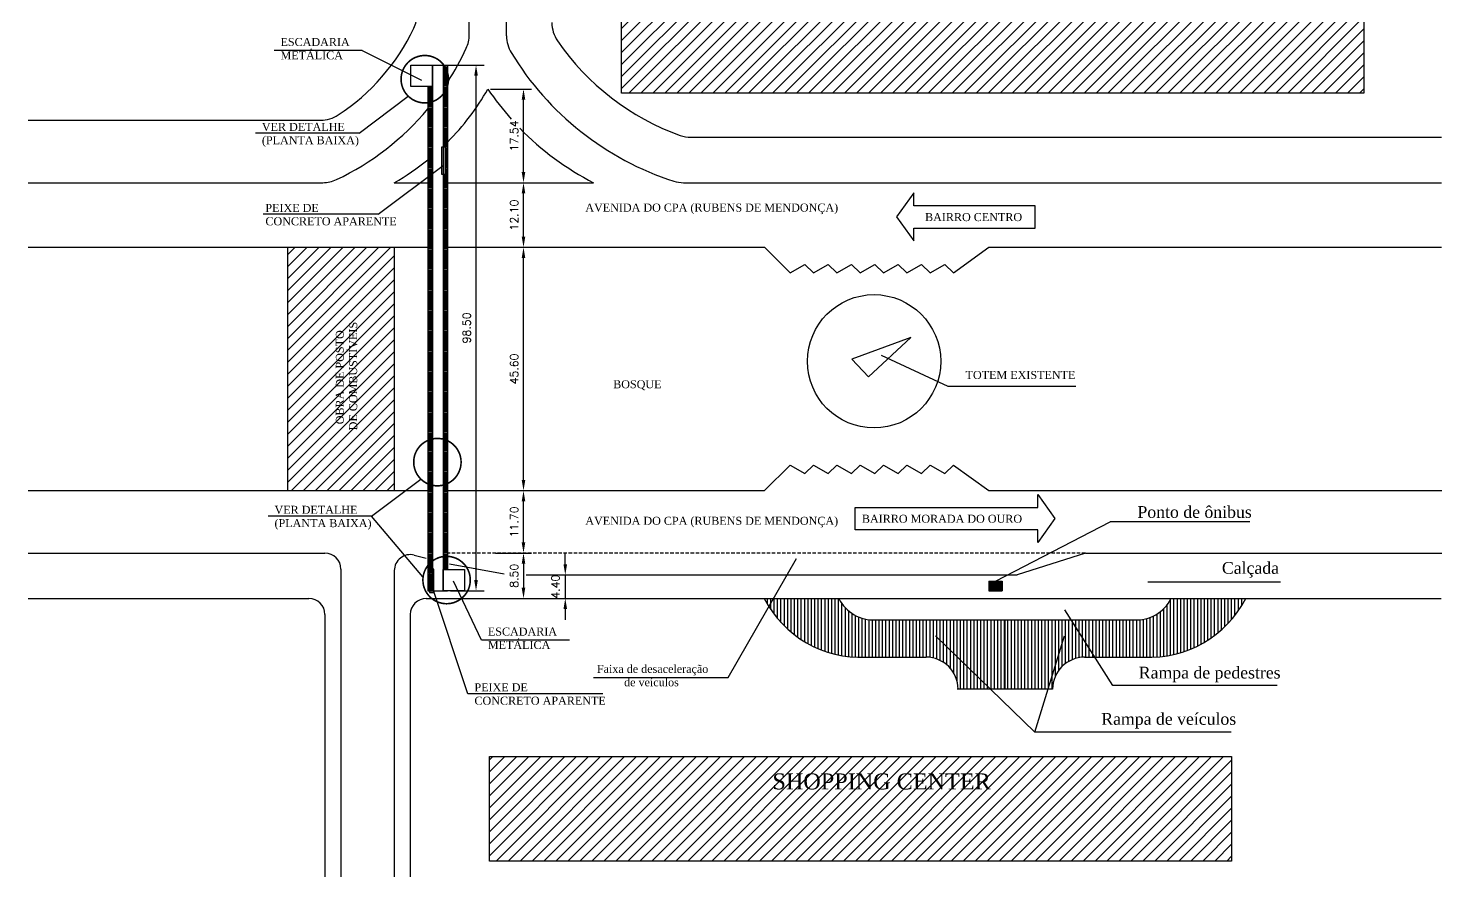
# Model space of a CAD drawing. Header units: millimetres. Extents: x 462 to 740, y -508 to -73.
# Drawn here: x 462.2 to 727.1, y -351.1 to -192.1 of the extents above; entities that cross this region are included whole.
import ezdxf

# ---------------------------------------------------------------- set-up
doc = ezdxf.new("R2010")
doc.units = ezdxf.units.MM
doc.header["$LTSCALE"] = 0.1
doc.header["$PDMODE"] = 3
doc.header["$PDSIZE"] = 0.005
doc.linetypes.add('HIDDEN', pattern=[9.525, 6.35, -3.175])
for name, color, linetype in [('COTAS', 6, 'Continuous'), ('DESNIVEL-01', 1, 'Continuous'), ('janela', 2, 'Continuous'), ('nivel', 1, 'Continuous'), ('Parede alta', 5, 'Continuous'), ('passarela', 7, 'Continuous'), ('Texto', 2, 'Continuous')]:
    doc.layers.add(name, color=color, linetype=linetype)
doc.styles.add('RO-00', font='romans.shx')
doc.dimstyles.new('COTAS-750', dxfattribs={"dimscale": 0, "dimtxt": 1.5, "dimasz": 2, "dimexe": 1.5, "dimexo": 0.5, "dimgap": 1, "dimtad": 1, "dimzin": 1, "dimdsep": 46, "dimtxsty": 'RO-00', "dimcen": 2.5, "dimclrd": 6, "dimclre": 6, "dimclrt": 2, "dimadec": 0, "dimazin": 0, "dimtfac": 1, "dimtmove": 2, "dimatfit": 2, "dimfxl": 1, "dimtolj": 1, "dimtzin": 0, "dimarcsym": 0})

# ---------------------------------------------------------------- blocks, each defined once
blk = doc.blocks.new('*D24')
at = {"layer": 'Defpoints', "color": 0}
for p in [(554, -278.77), (555, -278.77), (549.23, -290.47)]:
    blk.add_point(p, dxfattribs=at)
at = {"layer": 'Texto', "color": 6, "lineweight": -2}
for p, q in [((554.5, -278.77), (556.5, -278.77)), ((555, -288.47), (555, -280.77)), ((549.73, -290.47), (556.5, -290.47))]:
    blk.add_line(p, q, dxfattribs=at)
at = {"layer": 'Texto', "color": 6}
for points in [[(554.66, -280.77), (555.33, -280.77), (555, -278.77)], [(554.66, -288.47), (555.33, -288.47), (555, -290.47)]]:
    blk.add_solid(points, dxfattribs=at)
at = {"layer": 'Texto', "color": 2, "insert": (553.25, -284.62), "char_height": 1.5, "attachment_point": 5, "rotation": 90, "style": 'RO-00'}
blk.add_mtext('\\A1;11.70', dxfattribs=at)
blk = doc.blocks.new('*D25')
at = {"layer": 'Defpoints', "color": 0}
for p in [(553.33, -233.17), (555, -233.17), (554, -278.77)]:
    blk.add_point(p, dxfattribs=at)
at = {"layer": 'Texto', "color": 6, "lineweight": -2}
for p, q in [((553.83, -233.17), (556.5, -233.17)), ((555, -276.77), (555, -235.17)), ((554.5, -278.77), (556.5, -278.77))]:
    blk.add_line(p, q, dxfattribs=at)
at = {"layer": 'Texto', "color": 6}
for points in [[(554.66, -235.17), (555.33, -235.17), (555, -233.17)], [(554.66, -276.77), (555.33, -276.77), (555, -278.77)]]:
    blk.add_solid(points, dxfattribs=at)
at = {"layer": 'Texto', "color": 2, "insert": (553.25, -255.97), "char_height": 1.5, "attachment_point": 5, "rotation": 90, "style": 'RO-00'}
blk.add_mtext('\\A1;45.60', dxfattribs=at)
blk = doc.blocks.new('*D26')
at = {"layer": 'Defpoints', "color": 0}
for p in [(553.33, -221.07), (555, -221.07), (553.33, -233.17)]:
    blk.add_point(p, dxfattribs=at)
at = {"layer": 'Texto', "color": 6, "lineweight": -2}
for p, q in [((553.83, -221.07), (556.5, -221.07)), ((555, -231.17), (555, -223.07)), ((553.83, -233.17), (556.5, -233.17))]:
    blk.add_line(p, q, dxfattribs=at)
at = {"layer": 'Texto', "color": 6}
for points in [[(554.66, -223.07), (555.33, -223.07), (555, -221.07)], [(554.66, -231.17), (555.33, -231.17), (555, -233.17)]]:
    blk.add_solid(points, dxfattribs=at)
at = {"layer": 'Texto', "color": 2, "insert": (553.25, -227.12), "char_height": 1.5, "attachment_point": 5, "rotation": 90, "style": 'RO-00'}
blk.add_mtext('\\A1;12.10', dxfattribs=at)
blk = doc.blocks.new('*D27')
at = {"layer": 'Defpoints', "color": 0}
for p in [(548.32, -203.53), (555, -203.53), (553.33, -221.07)]:
    blk.add_point(p, dxfattribs=at)
at = {"layer": 'Texto', "color": 6, "lineweight": -2}
for p, q in [((548.82, -203.53), (556.5, -203.53)), ((555, -219.07), (555, -205.53)), ((553.83, -221.07), (556.5, -221.07))]:
    blk.add_line(p, q, dxfattribs=at)
at = {"layer": 'Texto', "color": 6}
for points in [[(554.66, -205.53), (555.33, -205.53), (555, -203.53)], [(554.66, -219.07), (555.33, -219.07), (555, -221.07)]]:
    blk.add_solid(points, dxfattribs=at)
at = {"layer": 'Texto', "color": 2, "insert": (553.25, -212.3), "char_height": 1.5, "attachment_point": 5, "rotation": 90, "style": 'RO-00'}
blk.add_mtext('\\A1;17.54', dxfattribs=at)
blk = doc.blocks.new('*D28')
at = {"layer": 'Defpoints', "color": 0}
for p in [(553.12, -290.47), (553.12, -298.97), (555, -298.97)]:
    blk.add_point(p, dxfattribs=at)
at = {"layer": 'Texto', "color": 6, "lineweight": -2}
for p, q in [((553.62, -290.47), (556.5, -290.47)), ((555, -292.47), (555, -296.97)), ((553.62, -298.97), (556.5, -298.97))]:
    blk.add_line(p, q, dxfattribs=at)
at = {"layer": 'Texto', "color": 6}
for points in [[(554.66, -292.47), (555.33, -292.47), (555, -290.47)], [(554.66, -296.97), (555.33, -296.97), (555, -298.97)]]:
    blk.add_solid(points, dxfattribs=at)
at = {"layer": 'Texto', "color": 2, "insert": (553.25, -294.72), "char_height": 1.5, "attachment_point": 5, "rotation": 90, "style": 'RO-00'}
blk.add_mtext('\\A1;8.50', dxfattribs=at)
blk = doc.blocks.new('*D29')
at = {"layer": 'Defpoints', "color": 0}
for p in [(558.93, -294.57), (558.93, -298.97), (562.83, -298.97)]:
    blk.add_point(p, dxfattribs=at)
at = {"layer": 'Texto', "color": 6, "lineweight": -2}
for p, q in [((562.83, -292.57), (562.83, -290.57)), ((559.43, -294.57), (564.33, -294.57)), ((562.83, -294.57), (562.83, -298.97)), ((559.43, -298.97), (564.33, -298.97)), ((562.83, -300.97), (562.83, -302.97))]:
    blk.add_line(p, q, dxfattribs=at)
at = {"layer": 'Texto', "color": 6}
for points in [[(562.49, -292.57), (563.16, -292.57), (562.83, -294.57)], [(562.49, -300.97), (563.16, -300.97), (562.83, -298.97)]]:
    blk.add_solid(points, dxfattribs=at)
at = {"layer": 'Texto', "color": 2, "insert": (560.98, -296.77), "char_height": 1.5, "attachment_point": 5, "rotation": 90, "style": 'RO-00'}
blk.add_mtext('\\A1;4.40', dxfattribs=at)
blk = doc.blocks.new('*D30')
at = {"layer": 'Defpoints', "color": 0}
for p in [(538.93, -199.03), (546.1, -199.03), (540.79, -297.53)]:
    blk.add_point(p, dxfattribs=at)
at = {"layer": 'Texto', "color": 6, "lineweight": -2}
for p, q in [((539.43, -199.03), (547.6, -199.03)), ((546.1, -295.53), (546.1, -201.03)), ((541.29, -297.53), (547.6, -297.53))]:
    blk.add_line(p, q, dxfattribs=at)
at = {"layer": 'Texto', "color": 6}
for points in [[(545.77, -201.03), (546.44, -201.03), (546.1, -199.03)], [(545.77, -295.53), (546.44, -295.53), (546.1, -297.53)]]:
    blk.add_solid(points, dxfattribs=at)
at = {"layer": 'Texto', "color": 2, "insert": (544.35, -248.28), "char_height": 1.5, "attachment_point": 5, "rotation": 90, "style": 'RO-00'}
blk.add_mtext('\\A1;98.50', dxfattribs=at)

msp = doc.modelspace()

# ---------------------------------------------------------------- hatches: boundary and pattern name
at = {"layer": 'DESNIVEL-01'}
h = msp.add_hatch(dxfattribs=at)
h.set_pattern_fill('LINE', color=256, scale=0.08, style=0)
h.paths.add_polyline_path([(540.785, -199.028), (539.985, -199.028), (539.985, -214.412), (540.785, -214.412)])
h.paths.add_polyline_path([(540.785, -219.456), (539.985, -219.456), (539.985, -229.87), (540.785, -229.87)])
h = msp.add_hatch(dxfattribs=at)
h.set_pattern_fill('LINE', color=256, scale=0.08, style=0)
h.paths.add_polyline_path([(537.877, -203.028), (537.077, -203.028), (537.077, -229.87), (537.877, -229.87)])
h = msp.add_hatch(dxfattribs=at)
h.set_pattern_fill('LINE', color=256, scale=0.08, style=0)
h.set_pattern_definition([(0, (-0.05752, 0), (0, 0.254), [])])
h.paths.add_polyline_path([(540.785, -214.412), (540.455, -214.412), (540.455, -219.456), (540.785, -219.456)])
h = msp.add_hatch(dxfattribs=at)
h.set_pattern_fill('LINE', color=256, scale=0.08, style=0)
h.paths.add_polyline_path([(540.785, -229.646), (539.985, -229.646), (539.985, -261.508), (540.785, -261.508)])
h.paths.add_polyline_path([(537.877, -229.646), (537.077, -229.646), (537.077, -261.508), (537.877, -261.508)])
h = msp.add_hatch(dxfattribs=at)
h.set_pattern_fill('LINE', color=256, scale=0.08, style=0)
h.paths.add_polyline_path([(540.785, -261.508), (539.985, -261.508), (539.985, -286.017), (540.785, -286.017)])
h.paths.add_polyline_path([(537.877, -261.508), (537.077, -261.508), (537.077, -286.017), (537.877, -286.017)])
h = msp.add_hatch(dxfattribs=at)
h.set_pattern_fill('LINE', color=256, scale=0.08, style=0)
h.paths.add_polyline_path([(537.877, -286.004), (537.077, -286.004), (537.077, -297.532), (537.877, -297.532)])
h.paths.add_polyline_path([(540.785, -286.004), (539.985, -286.004), (539.985, -293.532), (540.785, -293.532)])
at = {"layer": 'janela'}
msp.add_hatch(color=256, dxfattribs=at).paths.add_polyline_path([(644.686, -295.715), (642.186, -295.715), (642.186, -297.515), (644.686, -297.515)])
at = {"layer": 'nivel'}
h = msp.add_hatch(dxfattribs=at)
h.set_pattern_fill('LINE', color=256, scale=0.2, angle=90, style=0)
h.paths.add_polyline_path([(602.191, -298.967), (600.12, -298.967, 0.0264427), (601.204, -300.823)])
h.paths.add_polyline_path([(614.12, -298.967), (602.191, -298.967), (601.204, -300.823, 0.2652651), (619.172, -309.967), (630.442, -309.967, -0.4142136), (636.442, -315.967), (636.442, -315.99), (646.701, -315.99), (645.235, -314.978), (645.235, -302.967), (621.048, -302.967, -0.3070728)])
h.paths.add_polyline_path([(669.992, -302.985, -0.0200138), (669.422, -302.967), (645.235, -302.967), (645.235, -314.978), (646.701, -315.99), (654.162, -315.99), (654.162, -315.967, -0.4142136), (660.162, -309.967), (671.297, -309.967, 0.0842828), (678.056, -309.15)])
h.paths.add_polyline_path([(690.35, -298.967), (676.35, -298.967, -0.2853056), (669.992, -302.985), (678.056, -309.15, 0.2044241)])
at = {"layer": 'Parede alta'}
for points in [[(540.455, -214.412), (539.625, -214.412), (539.625, -219.456), (540.455, -219.456)], [(537.409, -297.877), (538.187, -297.877), (538.187, -293.488), (537.409, -293.488)]]:
    msp.add_hatch(color=256, dxfattribs=at).paths.add_polyline_path(points)
at = {"layer": 'passarela'}
h = msp.add_hatch(color=256, dxfattribs=at)
h.paths.add_polyline_path([(537.927, -200.51), (537.877, -200.51), (537.877, -200.91), (537.927, -200.91)])
h.paths.add_polyline_path([(539.985, -200.51), (539.927, -200.51), (539.927, -200.91), (539.985, -200.91)])
h = msp.add_hatch(color=256, dxfattribs=at)
h.paths.add_polyline_path([(537.927, -202.41), (537.877, -202.41), (537.877, -202.81), (537.927, -202.81)])
h.paths.add_polyline_path([(537.927, -204.31), (537.877, -204.31), (537.877, -204.71), (537.927, -204.71)])
h.paths.add_polyline_path([(537.927, -206.21), (537.877, -206.21), (537.877, -206.61), (537.927, -206.61)])
h.paths.add_polyline_path([(539.985, -202.41), (539.927, -202.41), (539.927, -202.81), (539.985, -202.81)])
h.paths.add_polyline_path([(539.985, -204.31), (539.927, -204.31), (539.927, -204.71), (539.985, -204.71)])
h.paths.add_polyline_path([(539.985, -206.21), (539.927, -206.21), (539.927, -206.61), (539.985, -206.61)])
h = msp.add_hatch(color=256, dxfattribs=at)
h.paths.add_polyline_path([(537.927, -208.11), (537.877, -208.11), (537.877, -208.51), (537.927, -208.51)])
h.paths.add_polyline_path([(537.927, -210.01), (537.877, -210.01), (537.877, -210.41), (537.927, -210.41)])
h.paths.add_polyline_path([(537.927, -211.91), (537.877, -211.91), (537.877, -212.31), (537.927, -212.31)])
h.paths.add_polyline_path([(539.985, -208.11), (539.927, -208.11), (539.927, -208.51), (539.985, -208.51)])
h.paths.add_polyline_path([(539.985, -210.01), (539.927, -210.01), (539.927, -210.41), (539.985, -210.41)])
h.paths.add_polyline_path([(539.985, -211.91), (539.927, -211.91), (539.927, -212.31), (539.985, -212.31)])
h = msp.add_hatch(color=256, dxfattribs=at)
h.paths.add_polyline_path([(537.927, -213.81), (537.877, -213.81), (537.877, -214.21), (537.927, -214.21)])
h.paths.add_polyline_path([(537.927, -215.71), (537.877, -215.71), (537.877, -216.11), (537.927, -216.11)])
h.paths.add_polyline_path([(537.927, -217.61), (537.877, -217.61), (537.877, -218.01), (537.927, -218.01)])
h.paths.add_polyline_path([(539.985, -213.81), (539.927, -213.81), (539.927, -214.21), (539.985, -214.21)])
h.paths.add_polyline_path([(539.985, -215.71), (539.927, -215.71), (539.927, -216.11), (539.985, -216.11)])
h.paths.add_polyline_path([(539.985, -217.61), (539.927, -217.61), (539.927, -218.01), (539.985, -218.01)])
h = msp.add_hatch(color=256, dxfattribs=at)
h.paths.add_polyline_path([(537.927, -223.31), (537.877, -223.31), (537.877, -223.71), (537.927, -223.71)])
h.paths.add_polyline_path([(537.927, -221.41), (537.877, -221.41), (537.877, -221.81), (537.927, -221.81)])
h.paths.add_polyline_path([(537.927, -219.51), (537.877, -219.51), (537.877, -219.91), (537.927, -219.91)])
h.paths.add_polyline_path([(539.985, -219.51), (539.927, -219.51), (539.927, -219.91), (539.985, -219.91)])
h.paths.add_polyline_path([(539.985, -221.41), (539.927, -221.41), (539.927, -221.81), (539.985, -221.81)])
h.paths.add_polyline_path([(539.985, -223.31), (539.927, -223.31), (539.927, -223.71), (539.985, -223.71)])
h = msp.add_hatch(color=256, dxfattribs=at)
h.paths.add_polyline_path([(537.927, -229.01), (537.877, -229.01), (537.877, -229.41), (537.927, -229.41)])
h.paths.add_polyline_path([(537.927, -227.11), (537.877, -227.11), (537.877, -227.51), (537.927, -227.51)])
h.paths.add_polyline_path([(537.927, -225.21), (537.877, -225.21), (537.877, -225.61), (537.927, -225.61)])
h.paths.add_polyline_path([(539.985, -225.21), (539.927, -225.21), (539.927, -225.61), (539.985, -225.61)])
h.paths.add_polyline_path([(539.985, -227.11), (539.927, -227.11), (539.927, -227.51), (539.985, -227.51)])
h.paths.add_polyline_path([(539.985, -229.01), (539.927, -229.01), (539.927, -229.41), (539.985, -229.41)])
h = msp.add_hatch(color=256, dxfattribs=at)
h.paths.add_polyline_path([(537.927, -234.71), (537.877, -234.71), (537.877, -235.11), (537.927, -235.11)])
h.paths.add_polyline_path([(537.927, -232.81), (537.877, -232.81), (537.877, -233.21), (537.927, -233.21)])
h.paths.add_polyline_path([(537.927, -230.91), (537.877, -230.91), (537.877, -231.31), (537.927, -231.31)])
h.paths.add_polyline_path([(539.985, -230.91), (539.927, -230.91), (539.927, -231.31), (539.985, -231.31)])
h.paths.add_polyline_path([(539.985, -232.81), (539.927, -232.81), (539.927, -233.21), (539.985, -233.21)])
h.paths.add_polyline_path([(539.985, -234.71), (539.927, -234.71), (539.927, -235.11), (539.985, -235.11)])
h = msp.add_hatch(color=256, dxfattribs=at)
h.paths.add_polyline_path([(537.927, -236.61), (537.877, -236.61), (537.877, -237.01), (537.927, -237.01)])
h.paths.add_polyline_path([(537.927, -238.51), (537.877, -238.51), (537.877, -238.91), (537.927, -238.91)])
h.paths.add_polyline_path([(537.927, -240.41), (537.877, -240.41), (537.877, -240.81), (537.927, -240.81)])
h.paths.add_polyline_path([(539.985, -240.41), (539.927, -240.41), (539.927, -240.81), (539.985, -240.81)])
h.paths.add_polyline_path([(539.985, -238.51), (539.927, -238.51), (539.927, -238.91), (539.985, -238.91)])
h.paths.add_polyline_path([(539.985, -236.61), (539.927, -236.61), (539.927, -237.01), (539.985, -237.01)])
h = msp.add_hatch(color=256, dxfattribs=at)
h.paths.add_polyline_path([(537.927, -242.31), (537.877, -242.31), (537.877, -242.71), (537.927, -242.71)])
h.paths.add_polyline_path([(537.927, -244.21), (537.877, -244.21), (537.877, -244.61), (537.927, -244.61)])
h.paths.add_polyline_path([(537.927, -246.11), (537.877, -246.11), (537.877, -246.51), (537.927, -246.51)])
h.paths.add_polyline_path([(539.985, -242.31), (539.927, -242.31), (539.927, -242.71), (539.985, -242.71)])
h.paths.add_polyline_path([(539.985, -244.21), (539.927, -244.21), (539.927, -244.61), (539.985, -244.61)])
h.paths.add_polyline_path([(539.985, -246.11), (539.927, -246.11), (539.927, -246.51), (539.985, -246.51)])
h = msp.add_hatch(color=256, dxfattribs=at)
h.paths.add_polyline_path([(537.927, -248.01), (537.877, -248.01), (537.877, -248.41), (537.927, -248.41)])
h.paths.add_polyline_path([(537.927, -249.91), (537.877, -249.91), (537.877, -250.31), (537.927, -250.31)])
h.paths.add_polyline_path([(537.927, -251.81), (537.877, -251.81), (537.877, -252.21), (537.927, -252.21)])
h.paths.add_polyline_path([(539.985, -248.01), (539.927, -248.01), (539.927, -248.41), (539.985, -248.41)])
h.paths.add_polyline_path([(539.985, -249.91), (539.927, -249.91), (539.927, -250.31), (539.985, -250.31)])
h.paths.add_polyline_path([(539.985, -251.81), (539.927, -251.81), (539.927, -252.21), (539.985, -252.21)])
h = msp.add_hatch(color=256, dxfattribs=at)
h.paths.add_polyline_path([(537.927, -253.71), (537.877, -253.71), (537.877, -254.11), (537.927, -254.11)])
h.paths.add_polyline_path([(539.985, -253.71), (539.927, -253.71), (539.927, -254.11), (539.985, -254.11)])
h.paths.add_polyline_path([(539.985, -255.61), (539.927, -255.61), (539.927, -256.01), (539.985, -256.01)])
h.paths.add_polyline_path([(537.927, -255.61), (537.877, -255.61), (537.877, -256.01), (537.927, -256.01)])
h.paths.add_polyline_path([(537.927, -257.51), (537.877, -257.51), (537.877, -257.91), (537.927, -257.91)])
h.paths.add_polyline_path([(539.985, -257.51), (539.927, -257.51), (539.927, -257.91), (539.985, -257.91)])
h = msp.add_hatch(color=256, dxfattribs=at)
h.paths.add_polyline_path([(537.927, -263.21), (537.877, -263.21), (537.877, -263.61), (537.927, -263.61)])
h.paths.add_polyline_path([(537.927, -261.31), (537.877, -261.31), (537.877, -261.71), (537.927, -261.71)])
h.paths.add_polyline_path([(537.927, -259.41), (537.877, -259.41), (537.877, -259.81), (537.927, -259.81)])
h.paths.add_polyline_path([(539.985, -259.41), (539.927, -259.41), (539.927, -259.81), (539.985, -259.81)])
h.paths.add_polyline_path([(539.985, -261.31), (539.927, -261.31), (539.927, -261.71), (539.985, -261.71)])
h.paths.add_polyline_path([(539.985, -263.21), (539.927, -263.21), (539.927, -263.61), (539.985, -263.61)])
h = msp.add_hatch(color=256, dxfattribs=at)
h.paths.add_polyline_path([(537.927, -268.91), (537.877, -268.91), (537.877, -269.31), (537.927, -269.31)])
h.paths.add_polyline_path([(537.927, -267.01), (537.877, -267.01), (537.877, -267.41), (537.927, -267.41)])
h.paths.add_polyline_path([(537.927, -265.11), (537.877, -265.11), (537.877, -265.51), (537.927, -265.51)])
h.paths.add_polyline_path([(539.985, -265.11), (539.927, -265.11), (539.927, -265.51), (539.985, -265.51)])
h.paths.add_polyline_path([(539.985, -267.01), (539.927, -267.01), (539.927, -267.41), (539.985, -267.41)])
h.paths.add_polyline_path([(539.985, -268.91), (539.927, -268.91), (539.927, -269.31), (539.985, -269.31)])
h = msp.add_hatch(color=256, dxfattribs=at)
h.paths.add_polyline_path([(537.927, -274.61), (537.877, -274.61), (537.877, -275.01), (537.927, -275.01)])
h.paths.add_polyline_path([(539.985, -274.61), (539.927, -274.61), (539.927, -275.01), (539.985, -275.01)])
h.paths.add_polyline_path([(539.985, -272.71), (539.927, -272.71), (539.927, -273.11), (539.985, -273.11)])
h.paths.add_polyline_path([(539.985, -270.81), (539.927, -270.81), (539.927, -271.21), (539.985, -271.21)])
h.paths.add_polyline_path([(537.927, -270.81), (537.877, -270.81), (537.877, -271.21), (537.927, -271.21)])
h.paths.add_polyline_path([(537.927, -272.71), (537.877, -272.71), (537.877, -273.11), (537.927, -273.11)])
h = msp.add_hatch(color=256, dxfattribs=at)
h.paths.add_polyline_path([(537.927, -280.31), (537.877, -280.31), (537.877, -280.71), (537.927, -280.71)])
h.paths.add_polyline_path([(539.985, -280.31), (539.927, -280.31), (539.927, -280.71), (539.985, -280.71)])
h.paths.add_polyline_path([(539.985, -278.41), (539.927, -278.41), (539.927, -278.81), (539.985, -278.81)])
h.paths.add_polyline_path([(539.985, -276.51), (539.927, -276.51), (539.927, -276.91), (539.985, -276.91)])
h.paths.add_polyline_path([(537.927, -276.51), (537.877, -276.51), (537.877, -276.91), (537.927, -276.91)])
h.paths.add_polyline_path([(537.927, -278.41), (537.877, -278.41), (537.877, -278.81), (537.927, -278.81)])
h = msp.add_hatch(color=256, dxfattribs=at)
h.paths.add_polyline_path([(537.927, -286.01), (537.877, -286.01), (537.877, -286.41), (537.927, -286.41)])
h.paths.add_polyline_path([(539.985, -286.01), (539.927, -286.01), (539.927, -286.41), (539.985, -286.41)])
h.paths.add_polyline_path([(539.985, -284.11), (539.927, -284.11), (539.927, -284.51), (539.985, -284.51)])
h.paths.add_polyline_path([(539.985, -282.21), (539.927, -282.21), (539.927, -282.61), (539.985, -282.61)])
h.paths.add_polyline_path([(537.927, -282.21), (537.877, -282.21), (537.877, -282.61), (537.927, -282.61)])
h.paths.add_polyline_path([(537.927, -284.11), (537.877, -284.11), (537.877, -284.51), (537.927, -284.51)])
h = msp.add_hatch(color=256, dxfattribs=at)
h.paths.add_polyline_path([(537.927, -291.71), (537.877, -291.71), (537.877, -292.11), (537.927, -292.11)])
h.paths.add_polyline_path([(539.985, -291.71), (539.927, -291.71), (539.927, -292.11), (539.985, -292.11)])
h.paths.add_polyline_path([(539.985, -289.81), (539.927, -289.81), (539.927, -290.21), (539.985, -290.21)])
h.paths.add_polyline_path([(537.927, -289.81), (537.877, -289.81), (537.877, -290.21), (537.927, -290.21)])
h.paths.add_polyline_path([(537.927, -287.91), (537.877, -287.91), (537.877, -288.31), (537.927, -288.31)])
h.paths.add_polyline_path([(539.985, -287.91), (539.927, -287.91), (539.927, -288.31), (539.985, -288.31)])
at = {"layer": 'Texto'}
h = msp.add_hatch(dxfattribs=at)
h.set_pattern_fill('LINE', color=256, scale=0.5, angle=45, style=0)
h.paths.add_polyline_path([(712.502, -159.201), (573.38, -159.201), (573.38, -204.297), (712.502, -204.297)])
h.paths.add_polyline_path([(625.685, -187.124), (667.773, -187.124), (667.773, -191.691), (625.685, -191.691)], flags=24)
h = msp.add_hatch(dxfattribs=at)
h.set_pattern_fill('LINE', color=256, scale=0.5, angle=45, style=0)
h.paths.add_polyline_path([(530.784, -233.167), (510.784, -233.167), (510.784, -278.767), (530.784, -278.767)])
h.paths.add_polyline_path([(519.448, -267.847), (519.448, -247.519), (524.676, -247.519), (524.676, -267.847)], flags=24)
h = msp.add_hatch(dxfattribs=at)
h.set_pattern_fill('LINE', color=256, scale=0.5, angle=45, style=0)
h.paths.add_polyline_path([(687.718, -328.574), (548.596, -328.574), (548.596, -348.169), (687.718, -348.169)])
h.paths.add_polyline_path([(600.902, -330.996), (642.989, -330.996), (642.989, -335.563), (600.902, -335.563)], flags=24)

# ---------------------------------------------------------------- linework, layer by layer
at = {"layer": 'COTAS'}
msp.add_line((536.129, -294.924), (526.54, -283.551), dxfattribs=at)
at = {"layer": 'janela'}
for p, q in [((544.82, -193.363), (544.82, -158.59)), ((551.82, -193.577), (551.82, -158.59)), ((462.183, -209.367), (516.983, -209.367)), ((586.395, -212.567), (727.055, -212.567)), ((462.183, -221.067), (517.39, -221.067)), ((530.784, -221.067), (537.077, -221.067)), ((540.785, -221.067), (568.141, -221.067)), ((584.991, -221.067), (727.055, -221.067)), ((462.183, -233.167), (537.077, -233.167)), ((540.785, -233.167), (600.184, -233.167)), ((642.186, -233.167), (727.055, -233.167)), ((627.618, -250.049), (616.561, -254.104)), ((619.674, -257.447), (627.618, -250.049)), ((616.561, -254.104), (619.674, -257.447)), ((462.183, -278.767), (537.077, -278.767)), ((540.785, -278.767), (600.184, -278.767)), ((642.186, -278.767), (727.091, -278.767)), ((462.183, -290.467), (517.784, -290.467)), ((534.503, -290.846), (536.727, -291.395)), ((660.298, -290.467), (647.52, -294.567)), ((660.298, -290.467), (727.091, -290.467)), ((520.784, -293.467), (520.784, -351.105)), ((530.784, -293.758), (530.784, -351.105)), ((541.127, -292.482), (551.389, -294.355)), ((555.497, -294.567), (647.52, -294.567)), ((642.186, -295.715), (644.686, -295.715)), ((642.186, -295.715), (642.186, -297.515)), ((644.686, -295.715), (644.686, -297.515)), ((462.183, -298.967), (514.784, -298.967)), ((536.784, -298.967), (726.957, -298.967)), ((642.186, -297.515), (644.686, -297.515)), ((517.784, -301.967), (517.784, -351.105)), ((533.784, -301.967), (533.784, -351.105)), ((621.048, -302.967), (669.422, -302.967)), ((645.235, -302.967), (645.235, -315.856)), ((619.172, -309.967), (630.442, -309.967)), ((660.162, -309.967), (671.297, -309.967)), ((636.442, -315.967), (636.442, -315.99)), ((654.162, -315.967), (654.162, -315.99))]:
    msp.add_line(p, q, dxfattribs=at)
at = {"layer": 'janela', "linetype": 'HIDDEN'}
msp.add_line((660.298, -290.467), (540.785, -290.467), dxfattribs=at)
at = {"layer": 'janela'}
for centre, radius, start, end in [((529.026, -189.551), 6, 334.50341, 360), ((498.227, -174.863), 40.121, 303.34486, 334.50341), ((538.82, -193.363), 6, 335.25884, 0), ((566.32, -191.081), 6, 180, 214.39506), ((498.117, -174.606), 50.817, 327.10274, 335.25884), ((557.82, -193.577), 6, 180, 211.22774), ((600.249, -167.853), 47.118, 214.39506, 250.30948), ((600.249, -167.853), 55.618, 211.22774, 252.09048), ((507.445, -180.192), 47.069, 315.09912, 330.27452), ((592.353, -173.731), 53.169, 214.0889, 221.78148), ((516.983, -203.367), 6, 270, 303.34486), ((498.117, -174.606), 50.817, 295.47035, 320.05597), ((592.353, -173.731), 53.169, 224.30834, 242.9111), ((586.395, -206.567), 6, 250.30948, 270), ((507.445, -180.192), 47.069, 299.72548, 309.01648), ((517.39, -215.067), 6, 270, 295.47035), ((584.991, -215.067), 6, 252.09048, 270), ((517.784, -293.467), 3, 0, 90), ((533.784, -293.758), 3, 76.12268, 180), ((514.784, -301.967), 3, 0, 90), ((536.784, -301.967), 3, 90, 180), ((618.199, -289.652), 20.338, 207.25776, 272.74224), ((620.533, -295.858), 7.127, 205.85941, 274.14059), ((669.936, -295.858), 7.127, 265.85941, 334.14059), ((672.27, -289.652), 20.338, 267.25776, 332.74224), ((630.442, -315.967), 6, 360, 90), ((660.162, -315.967), 6, 90, 180)]:
    msp.add_arc(centre, radius, start, end, dxfattribs=at)
at = {"layer": 'nivel', "color": 6}
for p, q in [((524.737, -196.312), (508.246, -196.312)), ((524.737, -196.312), (535.857, -201.853)), ((524.175, -211.805), (533.396, -204.856)), ((524.175, -211.805), (504.756, -211.805)), ((527.748, -226.991), (539.927, -217.872)), ((527.748, -226.991), (506.194, -226.991)), ((634.584, -259.27), (622.072, -253.475)), ((658.493, -259.27), (634.584, -259.27)), ((526.54, -283.551), (535.761, -276.602)), ((526.54, -283.551), (507.121, -283.551)), ((643.436, -295.715), (664.969, -284.6)), ((691.143, -284.6), (664.969, -284.6)), ((593.326, -313.772), (606.173, -291.483)), ((547.11, -306.783), (541.898, -295.732)), ((696.881, -295.901), (671.982, -295.901)), ((544.596, -316.814), (537.927, -296.91)), ((665.453, -315.291), (656.456, -301.087)), ((563.601, -306.783), (547.11, -306.783)), ((650.831, -324.029), (632.196, -305.983)), ((650.831, -324.029), (656.368, -305.983)), ((568.101, -313.772), (593.326, -313.772)), ((569.89, -316.814), (544.596, -316.814)), ((696.269, -315.291), (665.453, -315.291)), ((687.646, -324.029), (650.831, -324.029))]:
    msp.add_line(p, q, dxfattribs=at)
at = {"layer": 'nivel'}
for p, q in [((510.784, -233.167), (510.784, -278.767)), ((530.784, -233.167), (530.784, -278.767))]:
    msp.add_line(p, q, dxfattribs=at)
at = {"layer": 'nivel', "color": 6, "const_width": 0.3}
for points in [[(540.936, -201.675, 1), (532.054, -201.675, 1)], [(543.301, -273.421, 1), (534.419, -273.421, 1)], [(545.025, -295.513, 1), (536.143, -295.513, 1)]]:
    msp.add_lwpolyline(points, format="xyb", close=True, dxfattribs=at)
at = {"layer": 'Parede alta'}
for p, q in [((537.077, -199.028), (540.785, -199.028)), ((537.877, -199.028), (537.877, -297.532)), ((537.927, -199.028), (537.927, -297.532)), ((539.927, -199.028), (539.927, -297.532)), ((539.985, -199.028), (539.985, -293.532)), ((540.785, -199.028), (540.785, -214.412)), ((537.077, -203.028), (537.077, -297.532)), ((540.785, -214.412), (540.785, -219.456)), ((540.785, -219.456), (540.785, -293.532)), ((537.077, -297.532), (540.785, -297.532))]:
    msp.add_line(p, q, dxfattribs=at)
for points in [[(533.877, -199.028), (537.877, -199.028), (537.877, -203.028), (533.877, -203.028)], [(540.455, -214.412), (539.625, -214.412), (539.625, -219.456), (540.455, -219.456)], [(537.409, -297.877), (538.187, -297.877), (538.187, -293.488), (537.409, -293.488)], [(539.927, -293.532), (543.927, -293.532), (543.927, -297.532), (539.927, -297.532)]]:
    msp.add_lwpolyline(points, close=True, dxfattribs=at)
at = {"layer": 'Parede alta', "color": 6}
for points in [[(628.13, -222.989), (624.929, -227.487), (628.13, -231.985), (628.13, -229.586), (650.891, -229.586), (650.891, -225.388), (628.13, -225.388)], [(651.396, -279.508), (654.597, -284.006), (651.396, -288.504), (651.396, -286.105), (617.176, -286.105), (617.176, -281.907), (651.396, -281.907)]]:
    msp.add_lwpolyline(points, close=True, dxfattribs=at)
at = {"layer": 'passarela'}
for p, q in [((537.877, -200.51), (537.927, -200.51)), ((537.877, -200.91), (537.927, -200.91)), ((539.927, -200.51), (539.985, -200.51)), ((539.927, -200.91), (539.985, -200.91)), ((537.877, -202.41), (537.927, -202.41)), ((537.877, -202.81), (537.927, -202.81)), ((539.927, -202.41), (539.985, -202.41)), ((539.927, -202.81), (539.985, -202.81)), ((537.877, -204.31), (537.927, -204.31)), ((537.877, -204.71), (537.927, -204.71)), ((537.877, -206.21), (537.927, -206.21)), ((537.877, -206.61), (537.927, -206.61)), ((539.927, -204.31), (539.985, -204.31)), ((539.927, -204.71), (539.985, -204.71)), ((539.927, -206.21), (539.985, -206.21)), ((539.927, -206.61), (539.985, -206.61)), ((537.877, -208.11), (537.927, -208.11)), ((537.877, -208.51), (537.927, -208.51)), ((539.927, -208.11), (539.985, -208.11)), ((539.927, -208.51), (539.985, -208.51)), ((537.877, -210.01), (537.927, -210.01)), ((537.877, -210.41), (537.927, -210.41)), ((537.877, -211.91), (537.927, -211.91)), ((539.927, -210.01), (539.985, -210.01)), ((539.927, -210.41), (539.985, -210.41)), ((539.927, -211.91), (539.985, -211.91)), ((537.877, -212.31), (537.927, -212.31)), ((537.877, -213.81), (537.927, -213.81)), ((537.877, -214.21), (537.927, -214.21)), ((539.927, -212.31), (539.985, -212.31)), ((539.927, -213.81), (539.985, -213.81)), ((539.927, -214.21), (539.985, -214.21)), ((537.877, -215.71), (537.927, -215.71)), ((537.877, -216.11), (537.927, -216.11)), ((539.927, -215.71), (539.985, -215.71)), ((539.927, -216.11), (539.985, -216.11)), ((537.877, -217.61), (537.927, -217.61)), ((537.877, -218.01), (537.927, -218.01)), ((537.877, -219.51), (537.927, -219.51)), ((539.927, -217.61), (539.985, -217.61)), ((539.927, -218.01), (539.985, -218.01)), ((539.927, -219.51), (539.985, -219.51)), ((537.877, -219.91), (537.927, -219.91)), ((537.877, -221.41), (537.927, -221.41)), ((537.877, -221.81), (537.927, -221.81)), ((539.927, -219.91), (539.985, -219.91)), ((539.927, -221.41), (539.985, -221.41)), ((539.927, -221.81), (539.985, -221.81)), ((537.877, -223.31), (537.927, -223.31)), ((537.877, -223.71), (537.927, -223.71)), ((539.927, -223.31), (539.985, -223.31)), ((539.927, -223.71), (539.985, -223.71)), ((537.877, -225.21), (537.927, -225.21)), ((537.877, -225.61), (537.927, -225.61)), ((537.877, -227.11), (537.927, -227.11)), ((537.877, -227.51), (537.927, -227.51)), ((539.927, -225.21), (539.985, -225.21)), ((539.927, -225.61), (539.985, -225.61)), ((539.927, -227.11), (539.985, -227.11)), ((539.927, -227.51), (539.985, -227.51)), ((537.877, -229.01), (537.927, -229.01)), ((537.877, -229.41), (537.927, -229.41)), ((539.927, -229.01), (539.985, -229.01)), ((539.927, -229.41), (539.985, -229.41)), ((537.877, -230.91), (537.927, -230.91)), ((537.877, -231.31), (537.927, -231.31)), ((537.877, -232.81), (537.927, -232.81)), ((539.927, -230.91), (539.985, -230.91)), ((539.927, -231.31), (539.985, -231.31)), ((539.927, -232.81), (539.985, -232.81)), ((537.877, -233.21), (537.927, -233.21)), ((537.877, -234.71), (537.927, -234.71)), ((537.877, -235.11), (537.927, -235.11)), ((539.927, -233.21), (539.985, -233.21)), ((539.927, -234.71), (539.985, -234.71)), ((539.927, -235.11), (539.985, -235.11)), ((537.877, -236.61), (537.927, -236.61)), ((537.877, -237.01), (537.927, -237.01)), ((539.927, -236.61), (539.985, -236.61)), ((539.927, -237.01), (539.985, -237.01)), ((537.877, -238.51), (537.927, -238.51)), ((537.877, -238.91), (537.927, -238.91)), ((537.877, -240.41), (537.927, -240.41)), ((537.877, -240.81), (537.927, -240.81)), ((539.927, -238.51), (539.985, -238.51)), ((539.927, -238.91), (539.985, -238.91)), ((539.927, -240.41), (539.985, -240.41)), ((539.927, -240.81), (539.985, -240.81)), ((537.877, -242.31), (537.927, -242.31)), ((537.877, -242.71), (537.927, -242.71)), ((539.927, -242.31), (539.985, -242.31)), ((539.927, -242.71), (539.985, -242.71)), ((537.877, -244.21), (537.927, -244.21)), ((537.877, -244.61), (537.927, -244.61)), ((537.877, -246.11), (537.927, -246.11)), ((539.927, -244.21), (539.985, -244.21)), ((539.927, -244.61), (539.985, -244.61)), ((539.927, -246.11), (539.985, -246.11)), ((537.877, -246.51), (537.927, -246.51)), ((537.877, -248.01), (537.927, -248.01)), ((537.877, -248.41), (537.927, -248.41)), ((539.927, -246.51), (539.985, -246.51)), ((539.927, -248.01), (539.985, -248.01)), ((539.927, -248.41), (539.985, -248.41)), ((537.877, -249.91), (537.927, -249.91)), ((537.877, -250.31), (537.927, -250.31)), ((539.927, -249.91), (539.985, -249.91)), ((539.927, -250.31), (539.985, -250.31)), ((537.877, -251.81), (537.927, -251.81)), ((537.877, -252.21), (537.927, -252.21)), ((537.877, -253.71), (537.927, -253.71)), ((537.877, -254.11), (537.927, -254.11)), ((539.927, -251.81), (539.985, -251.81)), ((539.927, -252.21), (539.985, -252.21)), ((539.927, -253.71), (539.985, -253.71)), ((539.927, -254.11), (539.985, -254.11)), ((537.877, -255.61), (537.927, -255.61)), ((537.877, -256.01), (537.927, -256.01)), ((539.927, -255.61), (539.985, -255.61)), ((539.927, -256.01), (539.985, -256.01)), ((537.877, -257.51), (537.927, -257.51)), ((537.877, -257.91), (537.927, -257.91)), ((537.877, -259.41), (537.927, -259.41)), ((539.927, -257.51), (539.985, -257.51)), ((539.927, -257.91), (539.985, -257.91)), ((539.927, -259.41), (539.985, -259.41)), ((537.877, -259.81), (537.927, -259.81)), ((537.877, -261.31), (537.927, -261.31)), ((537.877, -261.71), (537.927, -261.71)), ((539.927, -259.81), (539.985, -259.81)), ((539.927, -261.31), (539.985, -261.31)), ((539.927, -261.71), (539.985, -261.71)), ((537.877, -263.21), (537.927, -263.21)), ((537.877, -263.61), (537.927, -263.61)), ((539.927, -263.21), (539.985, -263.21)), ((539.927, -263.61), (539.985, -263.61)), ((537.877, -265.11), (537.927, -265.11)), ((537.877, -265.51), (537.927, -265.51)), ((537.877, -267.01), (537.927, -267.01)), ((537.877, -267.41), (537.927, -267.41)), ((539.927, -265.11), (539.985, -265.11)), ((539.927, -265.51), (539.985, -265.51)), ((539.927, -267.01), (539.985, -267.01)), ((539.927, -267.41), (539.985, -267.41)), ((537.877, -268.91), (537.927, -268.91)), ((537.877, -269.31), (537.927, -269.31)), ((539.927, -268.91), (539.985, -268.91)), ((539.927, -269.31), (539.985, -269.31)), ((537.877, -270.81), (537.927, -270.81)), ((537.877, -271.21), (537.927, -271.21)), ((537.877, -272.71), (537.927, -272.71)), ((539.927, -270.81), (539.985, -270.81)), ((539.927, -271.21), (539.985, -271.21)), ((539.927, -272.71), (539.985, -272.71)), ((537.877, -273.11), (537.927, -273.11)), ((537.877, -274.61), (537.927, -274.61)), ((537.877, -275.01), (537.927, -275.01)), ((539.927, -273.11), (539.985, -273.11)), ((539.927, -274.61), (539.985, -274.61)), ((539.927, -275.01), (539.985, -275.01)), ((537.877, -276.51), (537.927, -276.51)), ((537.877, -276.91), (537.927, -276.91)), ((539.927, -276.51), (539.985, -276.51)), ((539.927, -276.91), (539.985, -276.91)), ((537.877, -278.41), (537.927, -278.41)), ((537.877, -278.81), (537.927, -278.81)), ((537.877, -280.31), (537.927, -280.31)), ((537.877, -280.71), (537.927, -280.71)), ((539.927, -278.41), (539.985, -278.41)), ((539.927, -278.81), (539.985, -278.81)), ((539.927, -280.31), (539.985, -280.31)), ((539.927, -280.71), (539.985, -280.71)), ((537.877, -282.21), (537.927, -282.21)), ((537.877, -282.61), (537.927, -282.61)), ((539.927, -282.21), (539.985, -282.21)), ((539.927, -282.61), (539.985, -282.61)), ((537.877, -284.11), (537.927, -284.11)), ((537.877, -284.51), (537.927, -284.51)), ((537.877, -286.01), (537.927, -286.01)), ((539.927, -284.11), (539.985, -284.11)), ((539.927, -284.51), (539.985, -284.51)), ((539.927, -286.01), (539.985, -286.01)), ((537.877, -286.41), (537.927, -286.41)), ((537.877, -287.91), (537.927, -287.91)), ((537.877, -288.31), (537.927, -288.31)), ((539.927, -286.41), (539.985, -286.41)), ((539.927, -287.91), (539.985, -287.91)), ((539.927, -288.31), (539.985, -288.31)), ((537.877, -289.81), (537.927, -289.81)), ((537.877, -290.21), (537.927, -290.21)), ((539.927, -289.81), (539.985, -289.81)), ((539.927, -290.21), (539.985, -290.21)), ((537.877, -291.71), (537.927, -291.71)), ((537.877, -292.11), (537.927, -292.11)), ((537.877, -293.61), (537.927, -293.61)), ((537.877, -294.01), (537.927, -294.01)), ((539.927, -291.71), (539.985, -291.71)), ((539.927, -292.11), (539.985, -292.11)), ((537.877, -296.51), (537.927, -296.51)), ((537.877, -296.91), (537.927, -296.91))]:
    msp.add_line(p, q, dxfattribs=at)
at = {"layer": 'Texto'}
for p, q in [((600.184, -233.167), (604.984, -237.967)), ((635.583, -237.967), (642.186, -233.167)), ((604.984, -237.967), (607.755, -236.367)), ((607.755, -236.367), (609.355, -237.967)), ((609.355, -237.967), (612.126, -236.367)), ((612.126, -236.367), (613.726, -237.967)), ((613.726, -237.967), (616.497, -236.367)), ((616.497, -236.367), (618.097, -237.967)), ((618.097, -237.967), (620.869, -236.367)), ((620.869, -236.367), (622.469, -237.967)), ((622.469, -237.967), (625.24, -236.367)), ((625.24, -236.367), (626.84, -237.967)), ((626.84, -237.967), (629.611, -236.367)), ((629.611, -236.367), (631.211, -237.967)), ((631.211, -237.967), (633.983, -236.367)), ((633.983, -236.367), (635.583, -237.967)), ((600.184, -278.767), (604.984, -273.967)), ((604.984, -273.967), (607.755, -275.567)), ((607.755, -275.567), (609.355, -273.967)), ((609.355, -273.967), (612.126, -275.567)), ((612.126, -275.567), (613.726, -273.967)), ((613.726, -273.967), (616.497, -275.567)), ((616.497, -275.567), (618.097, -273.967)), ((618.097, -273.967), (620.869, -275.567)), ((620.869, -275.567), (622.469, -273.967)), ((622.469, -273.967), (625.24, -275.567)), ((625.24, -275.567), (626.84, -273.967)), ((626.84, -273.967), (629.611, -275.567)), ((629.611, -275.567), (631.211, -273.967)), ((631.211, -273.967), (633.983, -275.567)), ((633.983, -275.567), (635.583, -273.967)), ((635.583, -273.967), (642.186, -278.767)), ((654.162, -315.99), (636.27, -315.99))]:
    msp.add_line(p, q, dxfattribs=at)
for points in [[(573.38, -159.201), (712.502, -159.201), (712.502, -204.297), (573.38, -204.297)], [(548.596, -328.574), (687.718, -328.574), (687.718, -348.169), (548.596, -348.169)]]:
    msp.add_lwpolyline(points, close=True, dxfattribs=at)
msp.add_circle((620.701, -254.53), 12.486, dxfattribs=at)

# ---------------------------------------------------------------- texts
at = {"layer": 'Texto', "attachment_point": 1}
for s, insert, char_height, width in [('{\\fTimes New Roman|b0|i0|c0|p18;ESCADARIA\\PMETÁLICA}', (509.456, -193.95), 1.5, 32.2908), ('{\\fTimes New Roman|b0|i0|c0|p18;VER DETALHE\\P(PLANTA BAIXA)}', (505.966, -209.861), 1.5, 32.2908), ('{\\fTimes New Roman|b0|i0|c0|p18;PEIXE DE\\PCONCRETO APARENTE}', (506.624, -225.047), 1.5, 32.2908), ('{\\fTimes New Roman|b0|i0|c0|p18;AVENIDA DO CPA (RUBENS DE MENDONÇA)}', (566.583, -224.979), 1.5, 67.1727), ('{\\fTimes New Roman|b0|i0|c0|p18;BAIRRO CENTRO}', (630.26, -226.76), 1.5, 67.1727), ('{\\fTimes New Roman|b0|i0|c0|p18;TOTEM EXISTENTE}', (637.851, -256.339), 1.5, 32.2908), ('{\\fTimes New Roman|b0|i0|c0|p18;BOSQUE}', (571.801, -258.079), 1.5, 32.2908), ('{\\fTimes New Roman|b0|i0|c0|p18;VER DETALHE\\P(PLANTA BAIXA)}', (508.331, -281.607), 1.5, 32.2908), ('{\\fTimes New Roman|b0|i0|c0|p18;BAIRRO MORADA DO OURO}', (618.421, -283.28), 1.5, 67.1727), ('{\\fTimes New Roman|b0|i0|c0|p18;Ponto de ônibus}', (670.067, -281.662), 2.2, 32.2908), ('{\\fTimes New Roman|b0|i0|c0|p18;AVENIDA DO CPA (RUBENS DE MENDONÇA)}', (566.583, -283.662), 1.5, 67.1727), ('{\\fTimes New Roman|b0|i0|c0|p18;Calçada}', (685.893, -292.149), 2.2, 32.2908), ('{\\fTimes New Roman|b0|i0|c0|p18;ESCADARIA\\PMETÁLICA}', (548.32, -304.421), 1.5, 32.2908), ('{\\fTimes New Roman|b0|i0|c0|p18;Faixa de desaceleração\\P         de veículos}', (568.753, -311.414), 1.5, 32.2908), ('{\\fTimes New Roman|b0|i0|c0|p18;Rampa de pedestres}', (670.316, -311.761), 2.2, 32.2908), ('{\\fTimes New Roman|b0|i0|c0|p18;PEIXE DE\\PCONCRETO APARENTE}', (545.806, -314.87), 1.5, 32.2908), ('{\\fTimes New Roman|b0|i0|c0|p18;Rampa de veículos}', (663.286, -320.435), 2.2, 32.2908), ('{\\fTimes New Roman|b0|i0|c0|p18;SHOPPING CENTER}', (601.652, -331.746), 3, 134.34539)]:
    msp.add_mtext(s, dxfattribs=dict(at, insert=insert, char_height=char_height, width=width))
at = {"layer": 'Texto', "insert": (519.823, -267.472), "char_height": 1.5, "width": 29.0761, "attachment_point": 1, "rotation": 90}
msp.add_mtext('{\\fTimes New Roman|b0|i0|c0|p18;  OBRA DE POSTO\\PDE COMBUSTÍVEIS}', dxfattribs=at)

# ---------------------------------------------------------------- dimensions: what is measured, and where the dimension line sits
at = {"layer": 'Texto'}
for base, p1, p2, picture, middle in [((546.103, -199.028), (540.785, -297.532), (538.931, -199.028), '*D30', (544.353, -248.28)), ((554.995, -203.531), (553.334, -221.067), (548.32, -203.531), '*D27', (553.245, -212.299)), ((554.995, -221.067), (553.334, -233.167), (553.334, -221.067), '*D26', (553.245, -227.117)), ((554.995, -233.167), (553.998, -278.767), (553.334, -233.167), '*D25', (553.245, -255.967)), ((554.995, -278.767), (549.235, -290.467), (553.998, -278.767), '*D24', (553.245, -284.617)), ((554.995, -298.967), (553.115, -290.467), (553.115, -298.967), '*D28', (553.245, -294.717))]:
    dim = msp.add_linear_dim(base=base, p1=p1, p2=p2, angle=90, dimstyle='COTAS-750', override={"dimscale": 1}, dxfattribs=at)
    dim.commit()
    dim.dimension.update_dxf_attribs({"geometry": picture, "text_midpoint": middle})
dim = msp.add_linear_dim(base=(562.826, -298.967), p1=(558.932, -294.567), p2=(558.932, -298.967), angle=90, dimstyle='COTAS-750', override={"dimscale": 1}, dxfattribs=at)
dim.commit()
dim.dimension.update_dxf_attribs({"geometry": '*D29', "text_midpoint": (560.977, -296.767), "dimtype": 160})

doc.saveas('drawing.dxf')
